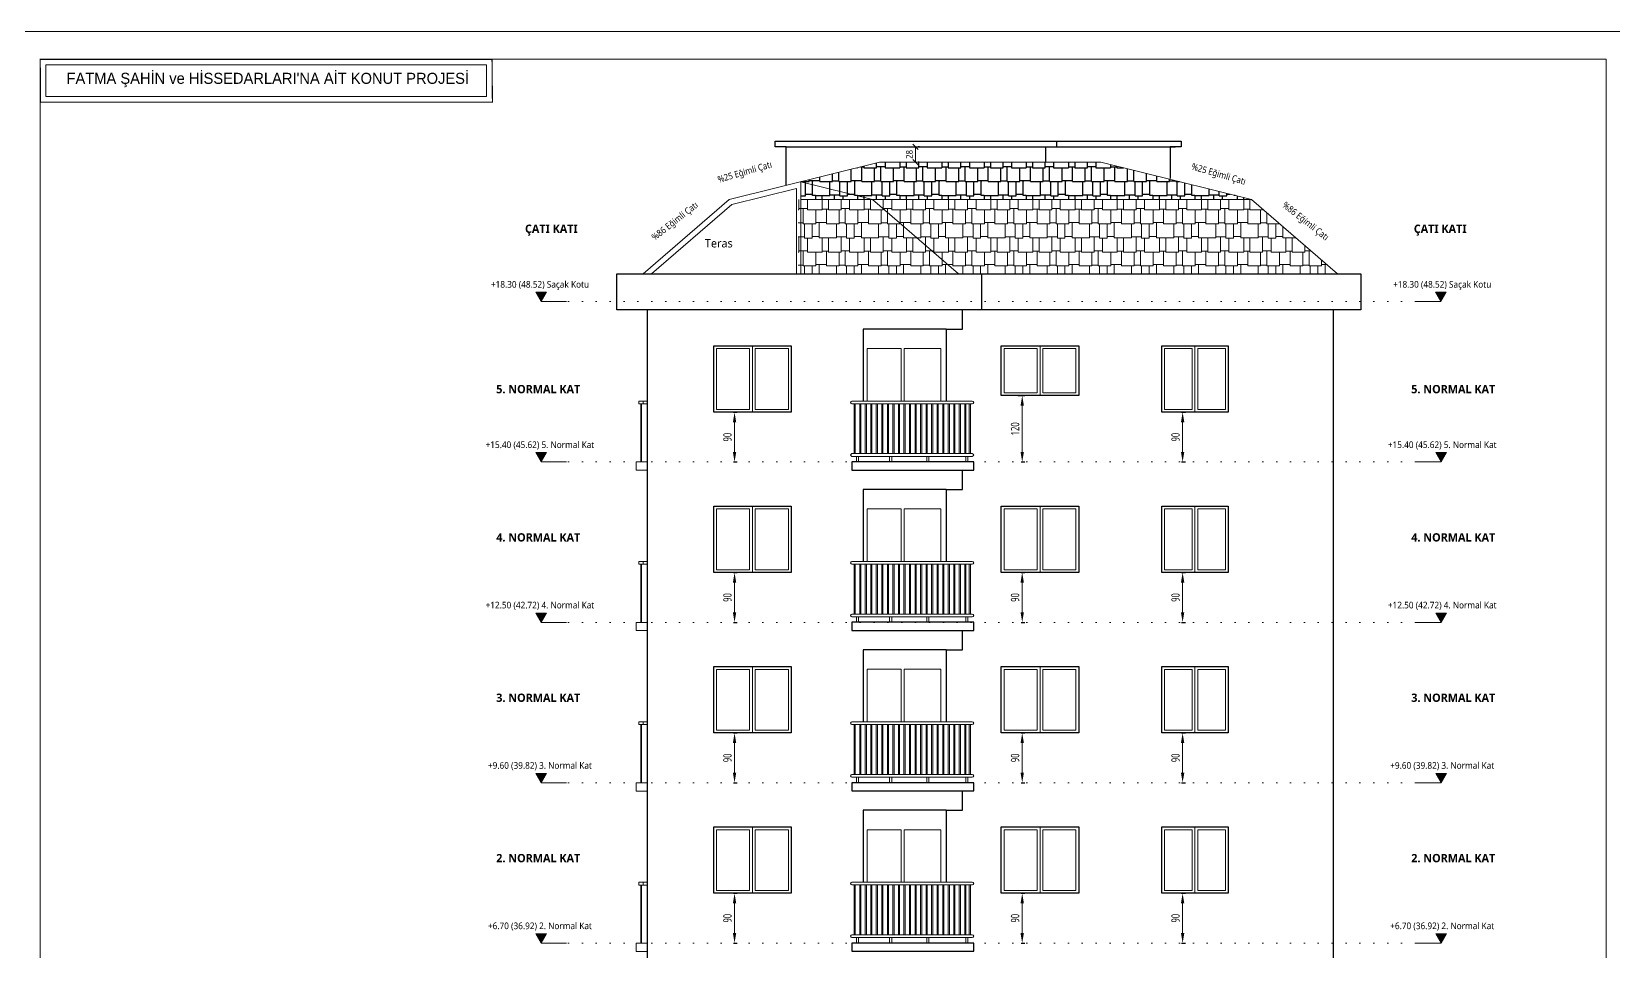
# Model space of a CAD drawing. Header units: metres. Extents: x 14968 to 56958, y -40276 to -31129.
# Drawn here: x 48706 to 51565, y -36139 to -34476 of the extents above; entities that cross this region are included whole.
import ezdxf
from ezdxf.enums import TextEntityAlignment as Align

# ---------------------------------------------------------------- set-up
doc = ezdxf.new("R2010")
doc.units = ezdxf.units.M
doc.linetypes.add('DOT', pattern=[0.25, 0, -0.25])
doc.layers.get('0').update_dxf_attribs({"lineweight": 13})
doc.layers.get('Defpoints').update_dxf_attribs({"lineweight": 9})
for name, color, linetype, lineweight in [('A ANTET', 7, 'Continuous', 13), ('A DUVAR', 7, 'Continuous', 25), ('A KORKULUK', 87, 'Continuous', 9), ('A KOT KESİT', 51, 'Continuous', 15), ('A PENCERE', 140, 'Continuous', 9), ('A YAZI', 7, 'Continuous', 13), ('A YAZI VAZ', 7, 'Continuous', 13), ('A ÇATI', 11, 'Continuous', 9), ('A ÖLÇÜ DIŞ', 31, 'Continuous', 13), ('A ÖLÇÜ KESİT', 31, 'Continuous', 9)]:
    doc.layers.add(name, color=color, linetype=linetype, lineweight=lineweight)
doc.layers.add('A KESİT DUVAR GÖRÜNÜŞ', color=7, linetype='Continuous', lineweight=9, true_color=0x848484)
doc.layers.add('A KOT KESİT KAT HİZASI', color=7, linetype='DOT', lineweight=15, true_color=0xffff7f)
doc.layers.add('A ÇATI GÖR', color=7, linetype='Continuous', true_color=0x848484)
doc.styles.add('HİB ARIAL 95', font='arial.ttf', dxfattribs={"width": 0.95})
doc.styles.add('HİB GENISO .9', font='GENISO.ttf', dxfattribs={"width": 0.9})
doc.styles.add('HİB NORMAL', font='segoeui.ttf')
doc.styles.add('HİB Segoe Semibold', font='')
doc.styles.add('HİB Segoe Semilight .7', font='segoeuisl.ttf', dxfattribs={"width": 0.7})
doc.styles.add('HİB Segoe Semilight .95', font='segoeuisl.ttf', dxfattribs={"width": 0.9})
doc.styles.get('HİB Segoe Semibold').set_extended_font_data('Segoe UI Semibold')
doc.dimstyles.new('HİB', dxfattribs={"dimtxt": 12, "dimasz": 18, "dimexe": 5, "dimexo": 30, "dimgap": 5, "dimtad": 1, "dimdec": 0, "dimzin": 0, "dimdsep": 46, "dimtxsty": 'HİB GENISO .9', "dimblk": 'CLOSEDBLANK', "dimtsz": 5, "dimcen": 0.09, "dimclrd": 256, "dimclre": 256, "dimclrt": 256, "dimadec": 0, "dimazin": 0, "dimtfac": 1, "dimtdec": 4, "dimtix": 1, "dimtofl": 0, "dimtmove": 0, "dimatfit": 3, "dimfxl": 30, "dimfxlon": 1, "dimtvp": 1, "dimtolj": 1, "dimtzin": 0, "dimlwd": -1, "dimlwe": -3, "dimarcsym": 0})
doc.dimstyles.new('HİB New', dxfattribs={"dimtxt": 12, "dimasz": 18, "dimexe": 5, "dimexo": 30, "dimgap": 5, "dimtad": 1, "dimdec": 0, "dimzin": 0, "dimdsep": 46, "dimtxsty": 'HİB Segoe Semilight .7', "dimcen": 0.09, "dimclrd": 256, "dimclre": 256, "dimclrt": 256, "dimadec": 0, "dimazin": 0, "dimtfac": 1, "dimtdec": 4, "dimtix": 1, "dimtofl": 0, "dimtmove": 0, "dimatfit": 3, "dimfxl": 30, "dimfxlon": 1, "dimtvp": 1, "dimtolj": 1, "dimtzin": 0, "dimlwd": -1, "dimlwe": -3, "dimarcsym": 0})

# ---------------------------------------------------------------- blocks, each defined once
blk = doc.blocks.new('*D431')
at = {"layer": 'A ÖLÇÜ DIŞ', "lineweight": -3, "ltscale": 0.5}
for p, q in [((50488.4, -35134.1), (50501.2, -35134.1)), ((50494.3, -35254.1), (50501.2, -35254.1))]:
    blk.add_line(p, q, dxfattribs=at)
at = {"layer": 'A ÖLÇÜ DIŞ', "ltscale": 0.5}
blk.add_line((50496.2, -35152.1), (50496.2, -35236.1), dxfattribs=at)
at = {"layer": 'A ÖLÇÜ DIŞ'}
for points in [[(50499.2, -35152.1), (50493.2, -35152.1), (50496.2, -35134.1)], [(50493.2, -35236.1), (50499.2, -35236.1), (50496.2, -35254.1)]]:
    blk.add_solid(points, dxfattribs=at)
at = {"layer": 'Defpoints', "color": 0}
for p in [(50458.4, -35134.1), (50464.3, -35254.1), (50496.2, -35254.1)]:
    blk.add_point(p, dxfattribs=at)
at = {"layer": 'A ÖLÇÜ DIŞ', "ltscale": 0.5, "insert": (50483.4, -35194.1), "char_height": 15, "attachment_point": 5, "rotation": 90, "style": 'HİB Segoe Semilight .7'}
blk.add_mtext('\\A1;120', dxfattribs=at)
blk = doc.blocks.new('*D427')
at = {"layer": 'A ÖLÇÜ DIŞ', "lineweight": -3, "ltscale": 0.5}
for p, q in [((50494.3, -35744.1), (50501.2, -35744.1)), ((50494.3, -35834.1), (50501.2, -35834.1))]:
    blk.add_line(p, q, dxfattribs=at)
at = {"layer": 'A ÖLÇÜ DIŞ', "ltscale": 0.5}
blk.add_line((50496.2, -35762.1), (50496.2, -35816.1), dxfattribs=at)
at = {"layer": 'A ÖLÇÜ DIŞ'}
for points in [[(50499.2, -35762.1), (50493.2, -35762.1), (50496.2, -35744.1)], [(50493.2, -35816.1), (50499.2, -35816.1), (50496.2, -35834.1)]]:
    blk.add_solid(points, dxfattribs=at)
at = {"layer": 'Defpoints', "color": 0}
for p in [(50464.3, -35744.1), (50464.3, -35834.1), (50496.2, -35834.1)]:
    blk.add_point(p, dxfattribs=at)
at = {"layer": 'A ÖLÇÜ DIŞ', "ltscale": 0.5, "insert": (50483.4, -35789.1), "char_height": 15, "attachment_point": 5, "rotation": 90, "style": 'HİB Segoe Semilight .7'}
blk.add_mtext('\\A1;90', dxfattribs=at)
blk = doc.blocks.new('*D425')
at = {"layer": 'A ÖLÇÜ DIŞ', "lineweight": -3, "ltscale": 0.5}
for p, q in [((50494.3, -36034.1), (50501.2, -36034.1)), ((50494.3, -36124.1), (50501.2, -36124.1))]:
    blk.add_line(p, q, dxfattribs=at)
at = {"layer": 'A ÖLÇÜ DIŞ', "ltscale": 0.5}
blk.add_line((50496.2, -36052.1), (50496.2, -36106.1), dxfattribs=at)
at = {"layer": 'A ÖLÇÜ DIŞ'}
for points in [[(50499.2, -36052.1), (50493.2, -36052.1), (50496.2, -36034.1)], [(50493.2, -36106.1), (50499.2, -36106.1), (50496.2, -36124.1)]]:
    blk.add_solid(points, dxfattribs=at)
at = {"layer": 'Defpoints', "color": 0}
for p in [(50464.3, -36034.1), (50464.3, -36124.1), (50496.2, -36124.1)]:
    blk.add_point(p, dxfattribs=at)
at = {"layer": 'A ÖLÇÜ DIŞ', "ltscale": 0.5, "insert": (50483.4, -36079.1), "char_height": 15, "attachment_point": 5, "rotation": 90, "style": 'HİB Segoe Semilight .7'}
blk.add_mtext('\\A1;90', dxfattribs=at)
blk = doc.blocks.new('*D429')
at = {"layer": 'A ÖLÇÜ DIŞ', "lineweight": -3, "ltscale": 0.5}
for p, q in [((50494.3, -35454.1), (50501.2, -35454.1)), ((50494.3, -35544.1), (50501.2, -35544.1))]:
    blk.add_line(p, q, dxfattribs=at)
at = {"layer": 'A ÖLÇÜ DIŞ', "ltscale": 0.5}
blk.add_line((50496.2, -35472.1), (50496.2, -35526.1), dxfattribs=at)
at = {"layer": 'A ÖLÇÜ DIŞ'}
for points in [[(50499.2, -35472.1), (50493.2, -35472.1), (50496.2, -35454.1)], [(50493.2, -35526.1), (50499.2, -35526.1), (50496.2, -35544.1)]]:
    blk.add_solid(points, dxfattribs=at)
at = {"layer": 'Defpoints', "color": 0}
for p in [(50464.3, -35454.1), (50464.3, -35544.1), (50496.2, -35544.1)]:
    blk.add_point(p, dxfattribs=at)
at = {"layer": 'A ÖLÇÜ DIŞ', "ltscale": 0.5, "insert": (50483.4, -35499.1), "char_height": 15, "attachment_point": 5, "rotation": 90, "style": 'HİB Segoe Semilight .7'}
blk.add_mtext('\\A1;90', dxfattribs=at)
blk = doc.blocks.new('*D430')
at = {"layer": 'A ÖLÇÜ DIŞ', "lineweight": -3, "ltscale": 0.5}
for p, q in [((49974.3, -35164.1), (49981.2, -35164.1)), ((49974.3, -35254.1), (49981.2, -35254.1))]:
    blk.add_line(p, q, dxfattribs=at)
at = {"layer": 'A ÖLÇÜ DIŞ', "ltscale": 0.5}
blk.add_line((49976.2, -35182.1), (49976.2, -35236.1), dxfattribs=at)
at = {"layer": 'A ÖLÇÜ DIŞ'}
for points in [[(49979.2, -35182.1), (49973.2, -35182.1), (49976.2, -35164.1)], [(49973.2, -35236.1), (49979.2, -35236.1), (49976.2, -35254.1)]]:
    blk.add_solid(points, dxfattribs=at)
at = {"layer": 'Defpoints', "color": 0}
for p in [(49944.3, -35164.1), (49944.3, -35254.1), (49976.2, -35254.1)]:
    blk.add_point(p, dxfattribs=at)
at = {"layer": 'A ÖLÇÜ DIŞ', "ltscale": 0.5, "insert": (49963.4, -35209.1), "char_height": 15, "attachment_point": 5, "rotation": 90, "style": 'HİB Segoe Semilight .7'}
blk.add_mtext('\\A1;90', dxfattribs=at)
blk = doc.blocks.new('*D426')
at = {"layer": 'A ÖLÇÜ DIŞ', "lineweight": -3, "ltscale": 0.5}
for p, q in [((49974.3, -35744.1), (49981.2, -35744.1)), ((49974.3, -35834.1), (49981.2, -35834.1))]:
    blk.add_line(p, q, dxfattribs=at)
at = {"layer": 'A ÖLÇÜ DIŞ', "ltscale": 0.5}
blk.add_line((49976.2, -35762.1), (49976.2, -35816.1), dxfattribs=at)
at = {"layer": 'A ÖLÇÜ DIŞ'}
for points in [[(49979.2, -35762.1), (49973.2, -35762.1), (49976.2, -35744.1)], [(49973.2, -35816.1), (49979.2, -35816.1), (49976.2, -35834.1)]]:
    blk.add_solid(points, dxfattribs=at)
at = {"layer": 'Defpoints', "color": 0}
for p in [(49944.3, -35744.1), (49944.3, -35834.1), (49976.2, -35834.1)]:
    blk.add_point(p, dxfattribs=at)
at = {"layer": 'A ÖLÇÜ DIŞ', "ltscale": 0.5, "insert": (49963.4, -35789.1), "char_height": 15, "attachment_point": 5, "rotation": 90, "style": 'HİB Segoe Semilight .7'}
blk.add_mtext('\\A1;90', dxfattribs=at)
blk = doc.blocks.new('*D424')
at = {"layer": 'A ÖLÇÜ DIŞ', "lineweight": -3, "ltscale": 0.5}
for p, q in [((49974.3, -36034.1), (49981.2, -36034.1)), ((49974.3, -36124.1), (49981.2, -36124.1))]:
    blk.add_line(p, q, dxfattribs=at)
at = {"layer": 'A ÖLÇÜ DIŞ', "ltscale": 0.5}
blk.add_line((49976.2, -36052.1), (49976.2, -36106.1), dxfattribs=at)
at = {"layer": 'A ÖLÇÜ DIŞ'}
for points in [[(49979.2, -36052.1), (49973.2, -36052.1), (49976.2, -36034.1)], [(49973.2, -36106.1), (49979.2, -36106.1), (49976.2, -36124.1)]]:
    blk.add_solid(points, dxfattribs=at)
at = {"layer": 'Defpoints', "color": 0}
for p in [(49944.3, -36034.1), (49944.3, -36124.1), (49976.2, -36124.1)]:
    blk.add_point(p, dxfattribs=at)
at = {"layer": 'A ÖLÇÜ DIŞ', "ltscale": 0.5, "insert": (49963.4, -36079.1), "char_height": 15, "attachment_point": 5, "rotation": 90, "style": 'HİB Segoe Semilight .7'}
blk.add_mtext('\\A1;90', dxfattribs=at)
blk = doc.blocks.new('*D428')
at = {"layer": 'A ÖLÇÜ DIŞ', "lineweight": -3, "ltscale": 0.5}
for p, q in [((49974.3, -35454.1), (49981.2, -35454.1)), ((49974.3, -35544.1), (49981.2, -35544.1))]:
    blk.add_line(p, q, dxfattribs=at)
at = {"layer": 'A ÖLÇÜ DIŞ', "ltscale": 0.5}
blk.add_line((49976.2, -35472.1), (49976.2, -35526.1), dxfattribs=at)
at = {"layer": 'A ÖLÇÜ DIŞ'}
for points in [[(49979.2, -35472.1), (49973.2, -35472.1), (49976.2, -35454.1)], [(49973.2, -35526.1), (49979.2, -35526.1), (49976.2, -35544.1)]]:
    blk.add_solid(points, dxfattribs=at)
at = {"layer": 'Defpoints', "color": 0}
for p in [(49944.3, -35454.1), (49944.3, -35544.1), (49976.2, -35544.1)]:
    blk.add_point(p, dxfattribs=at)
at = {"layer": 'A ÖLÇÜ DIŞ', "ltscale": 0.5, "insert": (49963.4, -35499.1), "char_height": 15, "attachment_point": 5, "rotation": 90, "style": 'HİB Segoe Semilight .7'}
blk.add_mtext('\\A1;90', dxfattribs=at)
blk = doc.blocks.new('BALKON YAN')
at = {"layer": 'A DUVAR', "ltscale": 0.5}
for p, q in [((25704.4, 3463.8), (25704.4, 3498.8)), ((25674.4, 3463.8), (25704.4, 3463.8)), ((25504.4, 3208.8), (25724.4, 3208.8)), ((25724.4, 3208.8), (25724.4, 3223.8))]:
    blk.add_line(p, q, dxfattribs=at)
at = {"layer": 'A DUVAR'}
for p, q in [((25674.4, 3463.8), (25524.4, 3463.8)), ((25524.4, 3463.8), (25524.4, 3333.8)), ((25674.4, 3463.8), (25674.4, 3333.8)), ((25724.4, 3223.8), (25504.4, 3223.8)), ((25504.4, 3223.8), (25504.4, 3208.8))]:
    blk.add_line(p, q, dxfattribs=at)
at = {"layer": 'A KORKULUK'}
for p, q in [((25504.4, 3333.8), (25721.9, 3333.8)), ((25504.4, 3328.8), (25721.9, 3328.8)), ((25504.4, 3238.8), (25721.9, 3238.8)), ((25504.4, 3233.8), (25721.9, 3233.8))]:
    blk.add_line(p, q, dxfattribs=at)
for points in [[(25510.4, 3328.8), (25510.4, 3238.8), (25508.4, 3238.8), (25508.4, 3328.8)], [(25518.4, 3328.8), (25518.4, 3238.8), (25520.4, 3238.8), (25520.4, 3328.8)], [(25528.4, 3328.8), (25528.4, 3238.8), (25530.4, 3238.8), (25530.4, 3328.8)], [(25538.4, 3328.8), (25538.4, 3238.8), (25540.4, 3238.8), (25540.4, 3328.8)], [(25548.4, 3328.8), (25548.4, 3238.8), (25550.4, 3238.8), (25550.4, 3328.8)], [(25558.4, 3328.8), (25558.4, 3238.8), (25560.4, 3238.8), (25560.4, 3328.8)], [(25568.4, 3328.8), (25568.4, 3238.8), (25570.4, 3238.8), (25570.4, 3328.8)], [(25578.4, 3328.8), (25578.4, 3238.8), (25580.4, 3238.8), (25580.4, 3328.8)], [(25588.4, 3328.8), (25588.4, 3238.8), (25590.4, 3238.8), (25590.4, 3328.8)], [(25598.4, 3328.8), (25598.4, 3238.8), (25600.4, 3238.8), (25600.4, 3328.8)], [(25610.4, 3328.8), (25610.4, 3238.8), (25608.4, 3238.8), (25608.4, 3328.8)], [(25620.4, 3328.8), (25620.4, 3238.8), (25618.4, 3238.8), (25618.4, 3328.8)], [(25630.4, 3328.8), (25630.4, 3238.8), (25628.4, 3238.8), (25628.4, 3328.8)], [(25640.4, 3328.8), (25640.4, 3238.8), (25638.4, 3238.8), (25638.4, 3328.8)], [(25650.4, 3328.8), (25650.4, 3238.8), (25648.4, 3238.8), (25648.4, 3328.8)], [(25660.4, 3328.8), (25660.4, 3238.8), (25658.4, 3238.8), (25658.4, 3328.8)], [(25670.4, 3328.8), (25670.4, 3238.8), (25668.4, 3238.8), (25668.4, 3328.8)], [(25680.4, 3328.8), (25680.4, 3238.8), (25678.4, 3238.8), (25678.4, 3328.8)], [(25690.4, 3328.8), (25690.4, 3238.8), (25688.4, 3238.8), (25688.4, 3328.8)], [(25700.4, 3328.8), (25700.4, 3238.8), (25698.4, 3238.8), (25698.4, 3328.8)], [(25710.4, 3328.8), (25710.4, 3238.8), (25708.4, 3238.8), (25708.4, 3328.8)], [(25718.4, 3328.8), (25718.4, 3238.8), (25716.4, 3238.8), (25716.4, 3328.8)], [(25512.4, 3233.8), (25512.4, 3223.8), (25516.4, 3223.8), (25516.4, 3233.8)], [(25572.4, 3233.8), (25572.4, 3223.8), (25576.4, 3223.8), (25576.4, 3233.8)], [(25639.6, 3233.8), (25639.6, 3223.8), (25643.6, 3223.8), (25643.6, 3233.8)], [(25709.9, 3233.8), (25709.9, 3223.8), (25713.9, 3223.8), (25713.9, 3233.8)]]:
    blk.add_lwpolyline(points, close=True, dxfattribs=at)
for centre, start, end in [((25504.4, 3331.3), 90, 270), ((25721.9, 3331.3), 270, 90), ((25504.4, 3236.3), 90, 270), ((25721.9, 3236.3), 270, 90)]:
    blk.add_arc(centre, 2.5, start, end, dxfattribs=at)
at = {"layer": 'A PENCERE'}
for points in [[(25593.5, 3333.8), (25593.5, 3428.8), (25531.9, 3428.8), (25531.9, 3333.8)], [(25665.2, 3333.8), (25665.2, 3428.8), (25598.5, 3428.8), (25598.5, 3333.8)]]:
    blk.add_lwpolyline(points, dxfattribs=at)
blk = doc.blocks.new('*D1826')
at = {"layer": 'A ÖLÇÜ KESİT', "ltscale": 0.5}
for p, q in [((50308.4, -34689.1), (50298.4, -34679.1)), ((50298.4, -34706.8), (50308.4, -34716.8)), ((50303.4, -34684.1), (50303.4, -34711.8))]:
    blk.add_line(p, q, dxfattribs=at)
at = {"layer": 'A ÖLÇÜ KESİT', "lineweight": -3, "ltscale": 0.5}
for p, q in [((50310.5, -34684.1), (50308.4, -34684.1)), ((50310, -34711.8), (50308.4, -34711.8))]:
    blk.add_line(p, q, dxfattribs=at)
at = {"layer": 'Defpoints', "color": 0}
for p in [(50280, -34711.8), (50280.5, -34684.1), (50303.4, -34711.8)]:
    blk.add_point(p, dxfattribs=at)
at = {"layer": 'A ÖLÇÜ KESİT', "ltscale": 0.5, "insert": (50292.2, -34697.9), "char_height": 12, "attachment_point": 5, "rotation": 90, "style": 'HİB Segoe Semilight .95'}
blk.add_mtext('\\A1;28', dxfattribs=at)
blk = doc.blocks.new('_ClosedBlank')
at = {"color": 0, "linetype": 'ByBlock', "lineweight": -2}
for p, q in [((-1, 0.166667), (0, 0)), ((-1, 0.166667), (-1, -0.166667)), ((0, 0), (-1, -0.166667))]:
    blk.add_line(p, q, dxfattribs=at)
blk = doc.blocks.new('*D2466')
at = {"layer": 'A ÖLÇÜ DIŞ', "lineweight": -3, "ltscale": 0.5}
for p, q in [((50784.3, -36034.1), (50791.2, -36034.1)), ((50784.3, -36124.1), (50791.2, -36124.1))]:
    blk.add_line(p, q, dxfattribs=at)
at = {"layer": 'A ÖLÇÜ DIŞ', "ltscale": 0.5}
blk.add_line((50786.2, -36052.1), (50786.2, -36106.1), dxfattribs=at)
at = {"layer": 'A ÖLÇÜ DIŞ'}
for points in [[(50789.2, -36052.1), (50783.2, -36052.1), (50786.2, -36034.1)], [(50783.2, -36106.1), (50789.2, -36106.1), (50786.2, -36124.1)]]:
    blk.add_solid(points, dxfattribs=at)
at = {"layer": 'Defpoints', "color": 0}
for p in [(50754.3, -36034.1), (50754.3, -36124.1), (50786.2, -36124.1)]:
    blk.add_point(p, dxfattribs=at)
at = {"layer": 'A ÖLÇÜ DIŞ', "ltscale": 0.5, "insert": (50773.4, -36079.1), "char_height": 15, "attachment_point": 5, "rotation": 90, "style": 'HİB Segoe Semilight .7'}
blk.add_mtext('\\A1;90', dxfattribs=at)
blk = doc.blocks.new('*D2467')
at = {"layer": 'A ÖLÇÜ DIŞ', "lineweight": -3, "ltscale": 0.5}
for p, q in [((50784.3, -35744.1), (50791.2, -35744.1)), ((50784.3, -35834.1), (50791.2, -35834.1))]:
    blk.add_line(p, q, dxfattribs=at)
at = {"layer": 'A ÖLÇÜ DIŞ', "ltscale": 0.5}
blk.add_line((50786.2, -35762.1), (50786.2, -35816.1), dxfattribs=at)
at = {"layer": 'A ÖLÇÜ DIŞ'}
for points in [[(50789.2, -35762.1), (50783.2, -35762.1), (50786.2, -35744.1)], [(50783.2, -35816.1), (50789.2, -35816.1), (50786.2, -35834.1)]]:
    blk.add_solid(points, dxfattribs=at)
at = {"layer": 'Defpoints', "color": 0}
for p in [(50754.3, -35744.1), (50754.3, -35834.1), (50786.2, -35834.1)]:
    blk.add_point(p, dxfattribs=at)
at = {"layer": 'A ÖLÇÜ DIŞ', "ltscale": 0.5, "insert": (50773.4, -35789.1), "char_height": 15, "attachment_point": 5, "rotation": 90, "style": 'HİB Segoe Semilight .7'}
blk.add_mtext('\\A1;90', dxfattribs=at)
blk = doc.blocks.new('*D2468')
at = {"layer": 'A ÖLÇÜ DIŞ', "lineweight": -3, "ltscale": 0.5}
for p, q in [((50784.3, -35454.1), (50791.2, -35454.1)), ((50784.3, -35544.1), (50791.2, -35544.1))]:
    blk.add_line(p, q, dxfattribs=at)
at = {"layer": 'A ÖLÇÜ DIŞ', "ltscale": 0.5}
blk.add_line((50786.2, -35472.1), (50786.2, -35526.1), dxfattribs=at)
at = {"layer": 'A ÖLÇÜ DIŞ'}
for points in [[(50789.2, -35472.1), (50783.2, -35472.1), (50786.2, -35454.1)], [(50783.2, -35526.1), (50789.2, -35526.1), (50786.2, -35544.1)]]:
    blk.add_solid(points, dxfattribs=at)
at = {"layer": 'Defpoints', "color": 0}
for p in [(50754.3, -35454.1), (50754.3, -35544.1), (50786.2, -35544.1)]:
    blk.add_point(p, dxfattribs=at)
at = {"layer": 'A ÖLÇÜ DIŞ', "ltscale": 0.5, "insert": (50773.4, -35499.1), "char_height": 15, "attachment_point": 5, "rotation": 90, "style": 'HİB Segoe Semilight .7'}
blk.add_mtext('\\A1;90', dxfattribs=at)
blk = doc.blocks.new('*D2469')
at = {"layer": 'A ÖLÇÜ DIŞ', "lineweight": -3, "ltscale": 0.5}
for p, q in [((50784.3, -35164.1), (50791.2, -35164.1)), ((50784.3, -35254.1), (50791.2, -35254.1))]:
    blk.add_line(p, q, dxfattribs=at)
at = {"layer": 'A ÖLÇÜ DIŞ', "ltscale": 0.5}
blk.add_line((50786.2, -35182.1), (50786.2, -35236.1), dxfattribs=at)
at = {"layer": 'A ÖLÇÜ DIŞ'}
for points in [[(50789.2, -35182.1), (50783.2, -35182.1), (50786.2, -35164.1)], [(50783.2, -35236.1), (50789.2, -35236.1), (50786.2, -35254.1)]]:
    blk.add_solid(points, dxfattribs=at)
at = {"layer": 'Defpoints', "color": 0}
for p in [(50754.3, -35164.1), (50754.3, -35254.1), (50786.2, -35254.1)]:
    blk.add_point(p, dxfattribs=at)
at = {"layer": 'A ÖLÇÜ DIŞ', "ltscale": 0.5, "insert": (50773.4, -35209.1), "char_height": 15, "attachment_point": 5, "rotation": 90, "style": 'HİB Segoe Semilight .7'}
blk.add_mtext('\\A1;90', dxfattribs=at)
blk = doc.blocks.new('KOT KESİT')
at = {"layer": 'A KOT KESİT', "transparency": 33554687}
h = blk.add_hatch(color=256, dxfattribs=at)
h.dxf.hatch_style = 1
h.paths.add_polyline_path([(9.7, 16.9), (-9.7, 16.9), (0, 0)])
at = {"layer": 'A KOT KESİT'}
blk.add_line((0, 0), (46.1, 0), dxfattribs=at)
blk.add_lwpolyline([(9.7, 16.9), (-9.7, 16.9), (0, 0)], close=True, dxfattribs=at)
at = {"layer": 'A KOT KESİT', "ltscale": 100, "transparency": 33554687, "style": 'HİB Segoe Semilight .95', "width": 0.95}
blk.add_attdef('YAZI', text='', height=12, dxfattribs=at).set_placement((-2.1, 25.2), align=Align.CENTER)

msp = doc.modelspace()

# ---------------------------------------------------------------- hatches: boundary and pattern name
at = {"layer": 'A ÇATI', "transparency": 33554687}
h = msp.add_hatch(dxfattribs=at)
h.set_pattern_fill('SHAKES1', color=256, scale=3)
h.set_pattern_definition([(0, (-309.92, 2.286), (76.2, 76.2), [7.62, -68.58]), (0, (-302.3, 0), (76.2, 76.2), [22.86, -53.34]), (0, (-279.44, 1.524), (76.2, 76.2), [11.43, -64.77]), (0, (-268.01, 0), (76.2, 76.2), [22.86, -53.34]), (0, (-245.15, 2.286), (76.2, 76.2), [11.43, -64.77]), (0, (-298.49, 25.146), (76.2, 76.2), [22.86, -53.34]), (0, (-309.92, 26.67), (76.2, 76.2), [11.43, -64.77]), (0, (-275.63, 27.43), (76.2, 76.2), [15.24, -60.96]), (0, (-260.39, 25.146), (76.2, 76.2), [26.67, -49.53]), (0, (-309.92, 51.054), (76.2, 76.2), [25.908, -50.292]), (0, (-284.015, 52.58), (76.2, 76.2), [18.288, -57.912]), (0, (-265.73, 50.29), (76.2, 76.2), [13.716, -62.484]), (0, (-252.01, 53.34), (76.2, 76.2), [12.954, -63.246]), (180, (-233.72, 51.054), (-76.2, -76.2), [5.334, -70.866]), (90, (-302.3, 0), (-76.2, 76.2), [26.67, -49.53]), (90, (-279.44, 0), (-76.2, 76.2), [25.146, -51.054]), (90, (-268.01, 0), (-76.2, 76.2), [27.432, -48.768]), (90, (-245.15, 0), (-76.2, 76.2), [25.146, -51.054]), (90, (-275.63, 25.146), (-76.2, 76.2), [27.432, -48.768]), (90, (-284.015, 51.054), (-76.2, 76.2), [25.146, -51.054]), (90, (-265.73, 50.29), (-76.2, 76.2), [25.908, -50.292]), (270, (-309.92, 51.054), (76.2, -76.2), [25.908, -50.292]), (270, (-298.49, 51.054), (76.2, -76.2), [25.908, -50.292]), (270, (-260.39, 50.29), (76.2, -76.2), [25.146, -51.054]), (90, (-239.06, 51.054), (-76.2, 76.2), [25.146, -51.054]), (90, (-252.01, 50.29), (-76.2, 76.2), [25.908, -50.292]), (270, (-239.06, 2.286), (76.2, -76.2), [2.286, -73.914])])
h.paths.add_polyline_path([(50376, -34914.1), (50220.5, -34779.5), (50090.9, -34779.5), (50090.9, -34914.1)])
h.paths.add_polyline_path([(51066, -34914.1), (50910.5, -34779.5), (50220.5, -34779.5), (50376, -34914.1)])
h.paths.add_polyline_path([(50974.3, -34776), (51058.3, -34841.9), (51040.5, -34864.5), (50956.6, -34798.5)], flags=9)
at = {"layer": 'A ÇATI GÖR', "transparency": 33554687}
h = msp.add_hatch(dxfattribs=at)
h.set_pattern_fill('SHAKES1', color=256, scale=3)
h.set_pattern_definition([(0, (-3141.35, 2.286), (76.2, 76.2), [7.62, -68.58]), (0, (-3133.73, 0), (76.2, 76.2), [22.86, -53.34]), (0, (-3110.87, 1.524), (76.2, 76.2), [11.43, -64.77]), (0, (-3099.44, 0), (76.2, 76.2), [22.86, -53.34]), (0, (-3076.58, 2.286), (76.2, 76.2), [11.43, -64.77]), (0, (-3129.92, 25.146), (76.2, 76.2), [22.86, -53.34]), (0, (-3141.35, 26.67), (76.2, 76.2), [11.43, -64.77]), (0, (-3107.06, 27.43), (76.2, 76.2), [15.24, -60.96]), (0, (-3091.82, 25.146), (76.2, 76.2), [26.67, -49.53]), (0, (-3141.35, 51.054), (76.2, 76.2), [25.908, -50.292]), (0, (-3115.44, 52.58), (76.2, 76.2), [18.288, -57.912]), (0, (-3097.15, 50.29), (76.2, 76.2), [13.716, -62.484]), (0, (-3083.435, 53.34), (76.2, 76.2), [12.954, -63.246]), (180, (-3065.15, 51.054), (-76.2, -76.2), [5.334, -70.866]), (90, (-3133.73, 0), (-76.2, 76.2), [26.67, -49.53]), (90, (-3110.87, 0), (-76.2, 76.2), [25.146, -51.054]), (90, (-3099.44, 0), (-76.2, 76.2), [27.432, -48.768]), (90, (-3076.58, 0), (-76.2, 76.2), [25.146, -51.054]), (90, (-3107.06, 25.146), (-76.2, 76.2), [27.432, -48.768]), (90, (-3115.44, 51.054), (-76.2, 76.2), [25.146, -51.054]), (90, (-3097.15, 50.29), (-76.2, 76.2), [25.908, -50.292]), (270, (-3141.35, 51.054), (76.2, -76.2), [25.908, -50.292]), (270, (-3129.92, 51.054), (76.2, -76.2), [25.908, -50.292]), (270, (-3091.82, 50.29), (76.2, -76.2), [25.146, -51.054]), (90, (-3070.48, 51.054), (-76.2, 76.2), [25.146, -51.054]), (90, (-3083.435, 50.29), (-76.2, 76.2), [25.908, -50.292]), (270, (-3070.48, 2.286), (76.2, -76.2), [2.286, -73.914])])
h.paths.add_polyline_path([(50638.4, -34711.8), (50238.4, -34711.8), (50095.9, -34747.3), (50225.5, -34779.5), (50910.5, -34779.5)])
h.paths.add_polyline_path([(50225.5, -34779.5), (50095.9, -34748.2), (50095.9, -34778.5), (50225.5, -34779.5)])

# ---------------------------------------------------------------- linework, layer by layer
at = {"layer": 'A ANTET'}
msp.add_lwpolyline([(28638.9, -34475.9), (56958.3, -34475.9), (56958.3, -37375.9), (28638.9, -37375.9)], close=True, dxfattribs=at)
at = {"layer": 'A ANTET', "linetype": 'ByBlock', "ltscale": 100}
msp.add_lwpolyline([(48721.7, -34603.3, 2.02, 2.02, 0), (49538.5, -34603.3, 2.02, 2.02, 0), (49537.8, -34525.9, 2.02, 2.02, 0), (48721, -34525.9, 2.02, 2.02, 0)], format="xyseb", close=True, dxfattribs=at)
msp.add_lwpolyline([(48731.2, -34536), (49528, -34536), (49528, -34593.2), (48731.2, -34593.2)], close=True, dxfattribs=at)
at = {"layer": 'A DUVAR', "ltscale": 0.5}
for p, q in [((50558.4, -34674.1), (50558.4, -34684.1)), ((50069.5, -34684.1), (50773.5, -34684.1)), ((50538.4, -34684.1), (50538.4, -34711.8)), ((50423.4, -34979.1), (50423.4, -34914.1)), ((49818.4, -34979.1), (49818.4, -36803.1)), ((51058.4, -34979.1), (51058.5, -36749.1))]:
    msp.add_line(p, q, dxfattribs=at)
msp.add_lwpolyline([(50069.5, -34753.8), (50069.5, -34684.1), (50049.5, -34684.1), (50049.5, -34674.1), (50069.5, -34674.1), (50763.5, -34674.1), (50783.5, -34674.1), (50783.5, -34684.1), (50763.5, -34684.1), (50763.5, -34741.7)], dxfattribs=at)
msp.add_lwpolyline([(51108.4, -34914.1), (51108.4, -34979.1), (49763.4, -34979.1), (49763.4, -34914.1)], close=True, dxfattribs=at)
at = {"layer": 'A DUVAR'}
for points in [[(49938.5, -35044.1), (50078.5, -35044.1), (50078.5, -35164.1), (49938.5, -35164.1)], [(50458.4, -35044.1), (50598.4, -35044.1), (50598.4, -35134.1), (50458.4, -35134.1)], [(50748.4, -35044.1), (50868.4, -35044.1), (50868.4, -35164.1), (50748.4, -35164.1)], [(49938.5, -35334.1), (50078.5, -35334.1), (50078.5, -35454.1), (49938.5, -35454.1)], [(50458.4, -35334.1), (50598.4, -35334.1), (50598.4, -35454.1), (50458.4, -35454.1)], [(50748.4, -35334.1), (50868.4, -35334.1), (50868.4, -35454.1), (50748.4, -35454.1)], [(49938.5, -35624.1), (50078.5, -35624.1), (50078.5, -35744.1), (49938.5, -35744.1)], [(50458.4, -35624.1), (50598.4, -35624.1), (50598.4, -35744.1), (50458.4, -35744.1)], [(50748.4, -35624.1), (50868.4, -35624.1), (50868.4, -35744.1), (50748.4, -35744.1)], [(49938.5, -35914.1), (50078.5, -35914.1), (50078.5, -36034.1), (49938.5, -36034.1)], [(50458.4, -35914.1), (50598.4, -35914.1), (50598.4, -36034.1), (50458.4, -36034.1)], [(50748.4, -35914.1), (50868.4, -35914.1), (50868.4, -36034.1), (50748.4, -36034.1)]]:
    msp.add_lwpolyline(points, close=True, dxfattribs=at)
at = {"layer": 'A KESİT DUVAR GÖRÜNÜŞ', "ltscale": 0.5}
for p, q in [((49798.4, -35254.1), (49798.4, -35269.1)), ((49818.4, -35254.1), (49798.4, -35254.1)), ((49798.4, -35269.1), (49818.4, -35269.1)), ((49798.4, -35544.1), (49798.4, -35559.1)), ((49818.4, -35544.1), (49798.4, -35544.1)), ((49798.4, -35559.1), (49818.4, -35559.1)), ((49798.4, -35834.1), (49798.4, -35849.1)), ((49818.4, -35834.1), (49798.4, -35834.1)), ((49798.4, -35849.1), (49818.4, -35849.1)), ((49798.4, -36124.1), (49798.4, -36139.1)), ((49818.4, -36124.1), (49798.4, -36124.1)), ((49798.4, -36139.1), (49818.4, -36139.1))]:
    msp.add_line(p, q, dxfattribs=at)
at = {"layer": 'A KORKULUK', "ltscale": 0.5}
for p, q in [((49810.9, -35144.1), (49818.4, -35144.1)), ((49810.9, -35149.1), (49818.4, -35149.1)), ((49810.9, -35434.1), (49818.4, -35434.1)), ((49810.9, -35439.1), (49818.4, -35439.1)), ((49810.9, -35724.1), (49818.4, -35724.1)), ((49810.9, -35729.1), (49818.4, -35729.1)), ((49810.9, -36014.1), (49818.4, -36014.1)), ((49810.9, -36019.1), (49818.4, -36019.1))]:
    msp.add_line(p, q, dxfattribs=at)
for points in [[(49803.4, -35144.1), (49810.9, -35144.1), (49810.9, -35149.1), (49803.4, -35149.1)], [(49806.7, -35149.1), (49806.7, -35254.1), (49807.7, -35254.1), (49807.7, -35149.1)], [(49803.4, -35434.1), (49810.9, -35434.1), (49810.9, -35439.1), (49803.4, -35439.1)], [(49806.7, -35439.1), (49806.7, -35544.1), (49807.7, -35544.1), (49807.7, -35439.1)], [(49803.4, -35724.1), (49810.9, -35724.1), (49810.9, -35729.1), (49803.4, -35729.1)], [(49806.7, -35729.1), (49806.7, -35834.1), (49807.7, -35834.1), (49807.7, -35729.1)], [(49803.4, -36014.1), (49810.9, -36014.1), (49810.9, -36019.1), (49803.4, -36019.1)], [(49806.7, -36019.1), (49806.7, -36124.1), (49807.7, -36124.1), (49807.7, -36019.1)]]:
    msp.add_lwpolyline(points, close=True, dxfattribs=at)
at = {"layer": 'A KOT KESİT KAT HİZASI', "ltscale": 100}
for p, q in [((49676.1, -34964.1), (51233.8, -34964.1)), ((49676.1, -35254.1), (51233.8, -35254.1)), ((49676.1, -35544.1), (51233.8, -35544.1)), ((49676.1, -35834.1), (51233.8, -35834.1)), ((49676.1, -36124.1), (51233.8, -36124.1))]:
    msp.add_line(p, q, dxfattribs=at)
at = {"layer": 'A PENCERE'}
for p, q in [((50008.5, -35044.1), (50008.5, -35164.1)), ((50528.4, -35044.1), (50528.4, -35134.1)), ((50808.4, -35044.1), (50808.4, -35164.1)), ((50008.5, -35334.1), (50008.5, -35454.1)), ((50528.4, -35334.1), (50528.4, -35454.1)), ((50808.4, -35334.1), (50808.4, -35454.1)), ((50008.5, -35624.1), (50008.5, -35744.1)), ((50528.4, -35624.1), (50528.4, -35744.1)), ((50808.4, -35624.1), (50808.4, -35744.1)), ((50008.5, -35914.1), (50008.5, -36034.1)), ((50528.4, -35914.1), (50528.4, -36034.1)), ((50808.4, -35914.1), (50808.4, -36034.1))]:
    msp.add_line(p, q, dxfattribs=at)
for points in [[(49943.5, -35159.1), (49943.5, -35049.1), (50003.5, -35049.1), (50003.5, -35159.1)], [(50073.5, -35159.1), (50073.5, -35049.1), (50013.5, -35049.1), (50013.5, -35159.1)], [(50463.4, -35129.1), (50463.4, -35049.1), (50523.4, -35049.1), (50523.4, -35129.1)], [(50593.4, -35129.1), (50593.4, -35049.1), (50533.4, -35049.1), (50533.4, -35129.1)], [(50753.4, -35159.1), (50753.4, -35049.1), (50803.4, -35049.1), (50803.4, -35159.1)], [(50863.4, -35159.1), (50863.4, -35049.1), (50813.4, -35049.1), (50813.4, -35159.1)], [(49943.5, -35449.1), (49943.5, -35339.1), (50003.5, -35339.1), (50003.5, -35449.1)], [(50073.5, -35449.1), (50073.5, -35339.1), (50013.5, -35339.1), (50013.5, -35449.1)], [(50463.4, -35449.1), (50463.4, -35339.1), (50523.4, -35339.1), (50523.4, -35449.1)], [(50593.4, -35449.1), (50593.4, -35339.1), (50533.4, -35339.1), (50533.4, -35449.1)], [(50753.4, -35449.1), (50753.4, -35339.1), (50803.4, -35339.1), (50803.4, -35449.1)], [(50863.4, -35449.1), (50863.4, -35339.1), (50813.4, -35339.1), (50813.4, -35449.1)], [(49943.5, -35739.1), (49943.5, -35629.1), (50003.5, -35629.1), (50003.5, -35739.1)], [(50073.5, -35739.1), (50073.5, -35629.1), (50013.5, -35629.1), (50013.5, -35739.1)], [(50463.4, -35739.1), (50463.4, -35629.1), (50523.4, -35629.1), (50523.4, -35739.1)], [(50593.4, -35739.1), (50593.4, -35629.1), (50533.4, -35629.1), (50533.4, -35739.1)], [(50753.4, -35739.1), (50753.4, -35629.1), (50803.4, -35629.1), (50803.4, -35739.1)], [(50863.4, -35739.1), (50863.4, -35629.1), (50813.4, -35629.1), (50813.4, -35739.1)], [(49943.5, -36029.1), (49943.5, -35919.1), (50003.5, -35919.1), (50003.5, -36029.1)], [(50073.5, -36029.1), (50073.5, -35919.1), (50013.5, -35919.1), (50013.5, -36029.1)], [(50463.4, -36029.1), (50463.4, -35919.1), (50523.4, -35919.1), (50523.4, -36029.1)], [(50593.4, -36029.1), (50593.4, -35919.1), (50533.4, -35919.1), (50533.4, -36029.1)], [(50753.4, -36029.1), (50753.4, -35919.1), (50803.4, -35919.1), (50803.4, -36029.1)], [(50863.4, -36029.1), (50863.4, -35919.1), (50813.4, -35919.1), (50813.4, -36029.1)]]:
    msp.add_lwpolyline(points, close=True, dxfattribs=at)
at = {"layer": 'A YAZI VAZ', "ltscale": 0.5}
msp.add_lwpolyline([(48721, -34525.9), (51552, -34525.9), (51552, -37325.9), (48721, -37325.9)], close=True, dxfattribs=at)
at = {"layer": 'A ÇATI'}
for p, q in [((49966.3, -34779.5), (50238.4, -34711.8)), ((50238.4, -34711.8), (50638.4, -34711.8)), ((50910.5, -34779.5), (50638.4, -34711.8)), ((49971, -34788.6), (50088.4, -34759.4)), ((50088.4, -34779.5), (50088.4, -34759.4)), ((50225.5, -34779.5), (50095.9, -34747.3)), ((50095.9, -34779.5), (50095.9, -34747.3)), ((49810.8, -34914.1), (49966.3, -34779.5)), ((49826.1, -34914.1), (49971, -34788.6)), ((50088.4, -34779.5), (50088.4, -34914.1)), ((50095.9, -34779.5), (50910.5, -34779.5)), ((50095.9, -34779.5), (50095.9, -34914.1)), ((50381, -34914.1), (50225.5, -34779.5)), ((51066, -34914.1), (50910.5, -34779.5))]:
    msp.add_line(p, q, dxfattribs=at)

# ---------------------------------------------------------------- block references
at = {"ltscale": 0.5}
for p in [(24684.1, -38477.8), (24684.1, -38767.8), (24684.1, -39057.8), (24684.1, -39347.8)]:
    msp.add_blockref('BALKON YAN', p, dxfattribs=at)
at = {"layer": 'A KOT KESİT'}
for p, values in [((49626.6, -34964.1), {'YAZI': '+18.30 (48.52) Saçak Kotu'}), ((49626.5, -35254.1), {'YAZI': '+15.40 (45.62) 5. Normal Kat'}), ((49626.5, -35544.1), {'YAZI': '+12.50 (42.72) 4. Normal Kat'}), ((49626.5, -35834.1), {'YAZI': '+9.60 (39.82) 3. Normal Kat'}), ((49626.5, -36124.1), {'YAZI': '+6.70 (36.92) 2. Normal Kat'})]:
    msp.add_blockref('KOT KESİT', p, dxfattribs=at).add_auto_attribs(values)
ref = msp.add_blockref('KOT KESİT', (51253.2, -34964.1), dxfattribs=dict(at, xscale=-1))
ref.add_attrib('YAZI', '+18.30 (48.52) Saçak Kotu', dxfattribs={"ltscale": 100, "transparency": 33554687, "height": 12, "style": 'HİB Segoe Semilight .95', "width": 0.95}).set_placement((51255.4, -34938.9), align=Align.CENTER)
ref = msp.add_blockref('KOT KESİT', (51253.4, -35254.1), dxfattribs=dict(at, xscale=-1))
ref.add_attrib('YAZI', '+15.40 (45.62) 5. Normal Kat', dxfattribs={"ltscale": 100, "transparency": 33554687, "height": 12, "style": 'HİB Segoe Semilight .95', "width": 0.95}).set_placement((51255.5, -35228.9), align=Align.CENTER)
ref = msp.add_blockref('KOT KESİT', (51253.4, -35544.1), dxfattribs=dict(at, xscale=-1))
ref.add_attrib('YAZI', '+12.50 (42.72) 4. Normal Kat', dxfattribs={"ltscale": 100, "transparency": 33554687, "height": 12, "style": 'HİB Segoe Semilight .95', "width": 0.95}).set_placement((51255.5, -35518.9), align=Align.CENTER)
ref = msp.add_blockref('KOT KESİT', (51253.4, -35834.1), dxfattribs=dict(at, xscale=-1))
ref.add_attrib('YAZI', '+9.60 (39.82) 3. Normal Kat', dxfattribs={"ltscale": 100, "transparency": 33554687, "height": 12, "style": 'HİB Segoe Semilight .95', "width": 0.95}).set_placement((51255.5, -35808.9), align=Align.CENTER)
ref = msp.add_blockref('KOT KESİT', (51253.4, -36124.1), dxfattribs=dict(at, xscale=-1))
ref.add_attrib('YAZI', '+6.70 (36.92) 2. Normal Kat', dxfattribs={"ltscale": 100, "transparency": 33554687, "height": 12, "style": 'HİB Segoe Semilight .95', "width": 0.95}).set_placement((51255.5, -36098.9), align=Align.CENTER)

# ---------------------------------------------------------------- texts
at = {"layer": 'A ANTET', "linetype": 'ByBlock', "ltscale": 100, "insert": (49505, -34563.4), "char_height": 20, "width": 1472.855, "attachment_point": 5, "style": 'HİB ARIAL 95'}
msp.add_mtext("\\pxql;FATMA ŞAHİN ve HİSSEDARLARI'NA AİT KONUT PROJESİ", dxfattribs=at)
at = {"layer": 'A YAZI', "ltscale": 100, "char_height": 12, "width": 110.401, "style": 'HİB Segoe Semilight .95'}
for s, insert, attachment_point, rotation in [('%25 Eğimli Çatı', (49944.3, -34737.7), 1, 16.1074), ('%25 Eğimli Çatı', (50901.7, -34741.4), 3, 343.8926), ('%86 Eğimli Çatı', (49824.6, -34844.8), 1, 38.168), ('%86 Eğimli Çatı', (51052.2, -34844.8), 3, 321.832)]:
    msp.add_mtext(s, dxfattribs=dict(at, insert=insert, attachment_point=attachment_point, rotation=rotation))
at = {"layer": 'A YAZI', "ltscale": 100, "char_height": 15, "width": 265.894, "style": 'HİB Segoe Semibold'}
for s, insert, attachment_point in [('\\pxi-3,l4,qc,t4;ÇATI KATI', (49770.5, -34824.8), 3), ('\\pxi-3,l4,qc,t4;ÇATI KATI', (51111.3, -34824.8), 1), ('\\pxi-3,l4,qc,t4;5. NORMAL KAT', (49746.8, -35114.8), 3), ('\\pxi-3,l4,qc,t4;5. NORMAL KAT', (51135, -35114.8), 1), ('\\pxi-3,l4,qc,t4;4. NORMAL KAT', (49746.8, -35382.9), 3), ('\\pxi-3,l4,qc,t4;4. NORMAL KAT', (51135, -35382.9), 1), ('\\pxi-3,l4,qc,t4;3. NORMAL KAT', (49746.8, -35672.9), 3), ('\\pxi-3,l4,qc,t4;3. NORMAL KAT', (51135, -35672.9), 1), ('\\pxi-3,l4,qc,t4;2. NORMAL KAT', (49746.8, -35962.9), 3), ('\\pxi-3,l4,qc,t4;2. NORMAL KAT', (51135, -35962.9), 1)]:
    msp.add_mtext(s, dxfattribs=dict(at, insert=insert, attachment_point=attachment_point))
at = {"layer": 'A YAZI VAZ', "ltscale": 0.5, "insert": (49972.9, -34851.1), "char_height": 15, "attachment_point": 3, "style": 'HİB NORMAL'}
msp.add_mtext('Teras', dxfattribs=at)

# ---------------------------------------------------------------- dimensions: what is measured, and where the dimension line sits
at = {"layer": 'A ÖLÇÜ DIŞ', "ltscale": 0.5}
for base, p1, p2, picture, middle in [((50496.2, -35254.1), (50458.4, -35134.1), (50464.3, -35254.1), '*D431', (50483.4, -35194.1)), ((49976.2, -35254.1), (49944.3, -35164.1), (49944.3, -35254.1), '*D430', (49963.4, -35209.1)), ((50786.2, -35254.1), (50754.3, -35164.1), (50754.3, -35254.1), '*D2469', (50773.4, -35209.1)), ((49976.2, -35544.1), (49944.3, -35454.1), (49944.3, -35544.1), '*D428', (49963.4, -35499.1)), ((50496.2, -35544.1), (50464.3, -35454.1), (50464.3, -35544.1), '*D429', (50483.4, -35499.1)), ((50786.2, -35544.1), (50754.3, -35454.1), (50754.3, -35544.1), '*D2468', (50773.4, -35499.1)), ((49976.2, -35834.1), (49944.3, -35744.1), (49944.3, -35834.1), '*D426', (49963.4, -35789.1)), ((50496.2, -35834.1), (50464.3, -35744.1), (50464.3, -35834.1), '*D427', (50483.4, -35789.1)), ((50786.2, -35834.1), (50754.3, -35744.1), (50754.3, -35834.1), '*D2467', (50773.4, -35789.1)), ((49976.2, -36124.1), (49944.3, -36034.1), (49944.3, -36124.1), '*D424', (49963.4, -36079.1)), ((50496.2, -36124.1), (50464.3, -36034.1), (50464.3, -36124.1), '*D425', (50483.4, -36079.1)), ((50786.2, -36124.1), (50754.3, -36034.1), (50754.3, -36124.1), '*D2466', (50773.4, -36079.1))]:
    dim = msp.add_linear_dim(base=base, p1=p1, p2=p2, angle=90, dimstyle='HİB New', override={"dimtxt": 15}, dxfattribs=at)
    dim.commit()
    dim.dimension.update_dxf_attribs({"geometry": picture, "text_midpoint": middle})
at = {"layer": 'A ÖLÇÜ KESİT', "ltscale": 0.5}
dim = msp.add_linear_dim(base=(50303.4, -34711.8), p1=(50280.5, -34684.1), p2=(50280, -34711.8), angle=90, dimstyle='HİB', override={"dimtxt": 12, "dimtxsty": 'HİB Segoe Semilight .95'}, dxfattribs=at)
dim.commit()
dim.dimension.update_dxf_attribs({"geometry": '*D1826', "text_midpoint": (50292.2, -34697.9)})

doc.saveas('drawing.dxf')
